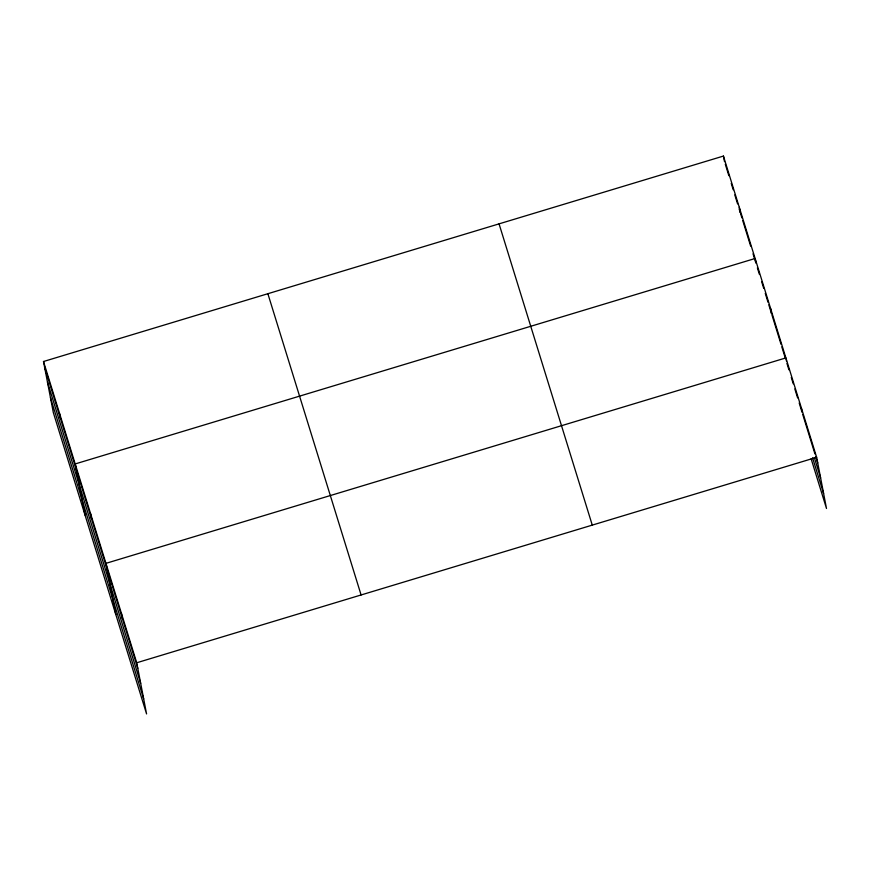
<?xml version="1.0" encoding="UTF-8"?>
<svg xmlns="http://www.w3.org/2000/svg" width="870" height="870" viewBox="0 0 870 870"><rect width="100%" height="100%" fill="white"/><g stroke="black" fill="none" stroke-linecap="round" stroke-linejoin="round"><path stroke-width="1.3" d="M43.5 361.507L136.72 662.766L146.573 713.933L53.353 412.685L43.5 361.507L723.427 156.067L816.647 457.315L826.5 508.493L811.123 458.784M136.72 662.766L816.647 457.315M725.286 164.18L728.853 175.696M731.235 183.385L733.214 189.78M734.802 194.902L737.575 203.863M739.152 208.985L740.348 212.824L739.282 207.277M740.74 214.107L741.925 217.946M742.719 220.512L750.647 246.112M753.029 253.801L755.802 262.762M757.379 267.862L759.347 274.235M761.718 281.88L763.686 288.253M765.263 293.353L768.025 302.281M768.808 304.826L771.57 313.744L770.505 308.197M771.973 315.027L781.043 344.335M781.825 346.891L785.371 358.353M786.958 363.453L788.927 369.826M791.287 377.471L793.266 383.844M794.843 388.944L797.605 397.873M799.182 402.962L801.944 411.891M802.727 414.435L814.951 453.944M815.745 456.5L817.713 462.873M814.309 457.533L820.617 477.924M812.558 457.75L823.596 493.431M499.054 223.862L592.274 525.121M267.873 293.712L361.094 594.971M44.566 367.064L137.786 668.312M47.469 382.115L140.679 683.363M50.449 397.623L143.67 698.882M801.27 407.617L802.118 412.054M786.523 361.235L785.882 357.907L105.955 563.347L115.808 614.524M755.976 262.936L755.127 258.488L75.19 463.938L85.042 515.105M723.427 156.067L724.503 161.613M121.332 613.056L122.409 618.603M90.578 513.648L91.644 519.194M59.345 412.728L60.411 418.274"/></g></svg>
